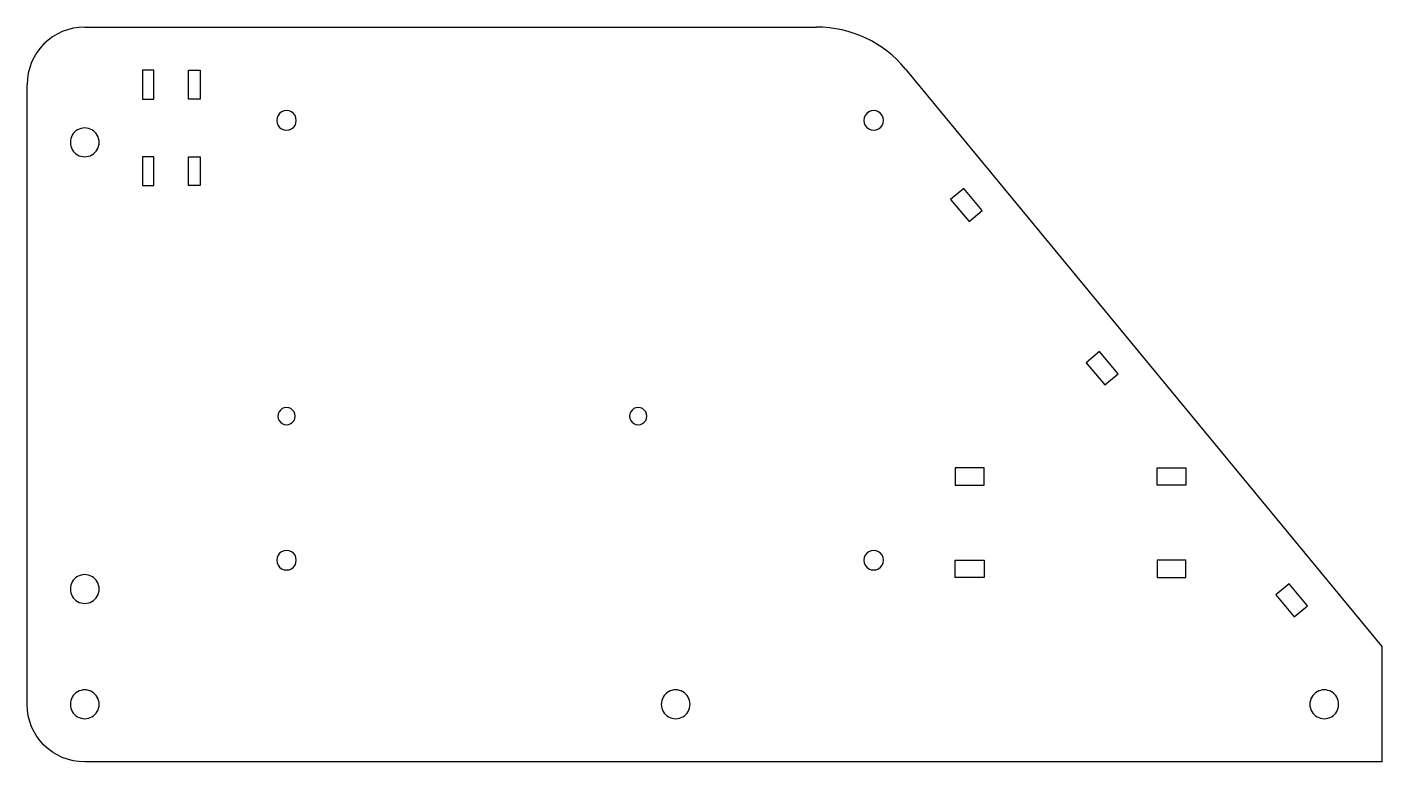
# Model space of a CAD drawing. Extents: x -10 to 225, y -10 to 118.
import ezdxf

# ---------------------------------------------------------------- set-up
doc = ezdxf.new("R2010")
doc.units = 0
doc.layers.get('0').update_dxf_attribs({"linetype": 'CONTINUOUS'})

msp = doc.modelspace()

# ---------------------------------------------------------------- linework, layer by layer
at = {"color": 7}
for points in [[(0, 117.5), (126.936706, 117.5)], [(142.368101, 110.222897), (225, 10.000003), (225, -10.00001), (0, -10.00001)], [(-10, -0.000004), (-10, 107.500001)]]:
    msp.add_lwpolyline(points, dxfattribs=at)
for points in [[(12, 110), (10, 110), (10, 105), (12, 105), (12, 110)], [(18, 110.000002), (20, 110.000002), (20, 105.000002), (18, 105.000002), (18, 110.000002)], [(36.7, 101.3)], [(138.55, 101.3)], [(2.5, 97.5)], [(12, 95.000001), (10, 95.000001), (10, 90.000002), (12, 90.000002), (12, 95.000001)], [(18, 95.000001), (20, 95.000001), (20, 90.000001), (18, 90.000001), (18, 95.000001)], [(150.170392, 87.583621), (153.38433, 83.753399), (155.682464, 85.681762), (152.468526, 89.511984), (150.170392, 87.583621)], [(173.721887, 59.259073), (176.935825, 55.428851), (179.233958, 57.357213), (176.02002, 61.187436), (173.721887, 59.259073)], [(36.5, 50)], [(97.5, 50)], [(151, 38), (156.000002, 38), (156.000002, 41.000001), (151, 41.000001)], [(191, 38), (186.000003, 38), (186.000003, 41.000001), (191, 41.000001)], [(36.7, 25)], [(138.55, 25)], [(151, 25), (156.000002, 25), (156.000002, 22), (151, 22)], [(191, 25), (186.000003, 25), (186.000003, 22), (191, 22)], [(2.5, 20)], [(206.594901, 18.986749), (209.808839, 15.156526), (212.106972, 17.084889), (208.893034, 20.915111), (206.594901, 18.986749)], [(2.5, 0)], [(105, 0)], [(217.500003, 0)]]:
    msp.add_lwpolyline(points, close=True, dxfattribs=at)
for points in [[(0, 117.5), (-5.522847, 117.5), (-10, 113.022848), (-10, 107.5)], [(142.368101, 110.222895), (138.56884, 114.830957), (132.909027, 117.5), (126.936706, 117.5)], [(34.149806, 102.772802), (33.623726, 102.468977), (33.29976, 101.907511), (33.3, 101.3)], [(33.3, 101.3), (33.29976, 100.692489), (33.623726, 100.131023), (34.149806, 99.827198)], [(35.850194, 102.772802), (35.324113, 103.076627), (34.675887, 103.076627), (34.149806, 102.772802)], [(36.7, 101.3), (36.70024, 101.907511), (36.376274, 102.468977), (35.850194, 102.772802)], [(35.850194, 99.827198), (36.376274, 100.131023), (36.70024, 100.692489), (36.7, 101.3)], [(135.999806, 102.772802), (135.473726, 102.468977), (135.14976, 101.907511), (135.15, 101.3)], [(135.15, 101.3), (135.14976, 100.692489), (135.473726, 100.131023), (135.999806, 99.827198)], [(137.700194, 102.772802), (137.174113, 103.076627), (136.525887, 103.076627), (135.999806, 102.772802)], [(138.55, 101.3), (138.55024, 101.907511), (138.226274, 102.468977), (137.700194, 102.772802)], [(137.700194, 99.827198), (138.226274, 100.131023), (138.55024, 100.692489), (138.55, 101.3)], [(-1.25, 99.665064), (-2.023503, 99.218482), (-2.5, 98.393164), (-2.5, 97.5)], [(1.25, 99.665064), (0.476497, 100.111646), (-0.476497, 100.111646), (-1.25, 99.665064)], [(2.5, 97.5), (2.5, 98.393164), (2.023503, 99.218482), (1.25, 99.665064)], [(34.149806, 99.827198), (34.675887, 99.523373), (35.324113, 99.523373), (35.850194, 99.827198)], [(135.999806, 99.827198), (136.525887, 99.523373), (137.174113, 99.523373), (137.700194, 99.827198)], [(-2.5, 97.5), (-2.5, 96.606836), (-2.023503, 95.781518), (-1.25, 95.334936)], [(1.25, 95.334936), (2.023503, 95.781518), (2.5, 96.606836), (2.5, 97.5)], [(-1.25, 95.334936), (-0.476497, 94.888354), (0.476497, 94.888354), (1.25, 95.334936)], [(34.25, 51.299038), (33.785898, 51.031089), (33.5, 50.535898), (33.5, 50)], [(33.5, 50), (33.5, 49.464102), (33.785899, 48.968911), (34.25, 48.700962)], [(35.75, 51.299038), (35.285898, 51.566987), (34.714102, 51.566987), (34.25, 51.299038)], [(36.5, 50), (36.5, 50.535898), (36.214102, 51.031089), (35.75, 51.299038)], [(35.75, 48.700962), (36.214102, 48.968911), (36.5, 49.464102), (36.5, 50)], [(95.25, 51.299038), (94.785898, 51.031089), (94.5, 50.535898), (94.5, 50)], [(94.5, 50), (94.5, 49.464102), (94.785898, 48.968911), (95.25, 48.700962)], [(96.75, 51.299038), (96.285898, 51.566987), (95.714102, 51.566987), (95.25, 51.299038)], [(97.5, 50), (97.5, 50.535898), (97.214101, 51.031089), (96.75, 51.299038)], [(96.75, 48.700962), (97.214102, 48.968911), (97.5, 49.464102), (97.5, 50)], [(34.25, 48.700962), (34.714102, 48.433013), (35.285898, 48.433013), (35.75, 48.700962)], [(95.25, 48.700962), (95.714102, 48.433013), (96.285898, 48.433013), (96.75, 48.700962)], [(34.149806, 26.472802), (33.623726, 26.168977), (33.29976, 25.607511), (33.3, 25)], [(35.850194, 26.472802), (35.324113, 26.776627), (34.675887, 26.776627), (34.149806, 26.472802)], [(36.7, 25), (36.70024, 25.607511), (36.376274, 26.168977), (35.850194, 26.472802)], [(135.999806, 26.472802), (135.473726, 26.168977), (135.14976, 25.607511), (135.15, 25)], [(137.700194, 26.472802), (137.174113, 26.776627), (136.525887, 26.776627), (135.999806, 26.472802)], [(138.55, 25), (138.55024, 25.607511), (138.226274, 26.168977), (137.700194, 26.472802)], [(33.3, 25), (33.29976, 24.392489), (33.623726, 23.831023), (34.149806, 23.527198)], [(34.149806, 23.527198), (34.675887, 23.223373), (35.324113, 23.223373), (35.850194, 23.527198)], [(35.850194, 23.527198), (36.376274, 23.831023), (36.70024, 24.392489), (36.7, 25)], [(135.15, 25), (135.14976, 24.392489), (135.473726, 23.831023), (135.999806, 23.527198)], [(135.999806, 23.527198), (136.525887, 23.223373), (137.174113, 23.223373), (137.700194, 23.527198)], [(137.700194, 23.527198), (138.226274, 23.831023), (138.55024, 24.392489), (138.55, 25)], [(-1.25, 22.165063), (-2.023503, 21.718482), (-2.5, 20.893164), (-2.5, 20)], [(1.25, 22.165063), (0.476497, 22.611645), (-0.476497, 22.611645), (-1.25, 22.165063)], [(2.5, 20), (2.5, 20.893164), (2.023503, 21.718482), (1.25, 22.165063)], [(-2.5, 20), (-2.5, 19.106836), (-2.023503, 18.281518), (-1.25, 17.834936)], [(1.25, 17.834936), (2.023503, 18.281518), (2.5, 19.106836), (2.5, 20)], [(-1.25, 17.834936), (-0.476497, 17.388354), (0.476497, 17.388354), (1.25, 17.834936)], [(1.25, 2.165064), (0.476497, 2.611646), (-0.476497, 2.611646), (-1.25, 2.165064)], [(103.75, 2.165064), (102.976497, 2.611646), (102.023503, 2.611646), (101.25, 2.165064)], [(216.250003, 2.165064), (215.4765, 2.611646), (214.523506, 2.611646), (213.750003, 2.165064)], [(-1.25, 2.165064), (-2.023503, 1.718482), (-2.5, 0.893164), (-2.5, 0)], [(-2.5, 0), (-2.5, -0.893164), (-2.023503, -1.718482), (-1.25, -2.165064)], [(2.5, 0), (2.5, 0.893164), (2.023503, 1.718482), (1.25, 2.165064)], [(1.25, -2.165064), (2.023503, -1.718482), (2.5, -0.893164), (2.5, 0)], [(101.25, 2.165064), (100.476497, 1.718482), (100, 0.893164), (100, 0)], [(100, 0), (100, -0.893164), (100.476497, -1.718482), (101.25, -2.165064)], [(105, 0), (105, 0.893164), (104.523503, 1.718482), (103.75, 2.165064)], [(103.75, -2.165064), (104.523503, -1.718482), (105, -0.893164), (105, 0)], [(213.750003, 2.165064), (212.9765, 1.718482), (212.500003, 0.893164), (212.500003, 0)], [(212.500003, 0), (212.500003, -0.893164), (212.9765, -1.718482), (213.750003, -2.165064)], [(217.500003, 0), (217.500003, 0.893164), (217.023506, 1.718482), (216.250003, 2.165064)], [(216.250003, -2.165064), (217.023506, -1.718482), (217.500003, -0.893164), (217.500003, 0)], [(0, -10.00001), (-5.522848, -10.00001), (-10, -5.522837), (-10, -0.000004)], [(-1.25, -2.165064), (-0.476497, -2.611646), (0.476497, -2.611646), (1.25, -2.165064)], [(101.25, -2.165064), (102.023503, -2.611646), (102.976497, -2.611646), (103.75, -2.165064)], [(213.750003, -2.165064), (214.523506, -2.611646), (215.4765, -2.611646), (216.250003, -2.165064)]]:
    msp.add_open_spline(points, degree=3, dxfattribs=at)

doc.saveas('drawing.dxf')
